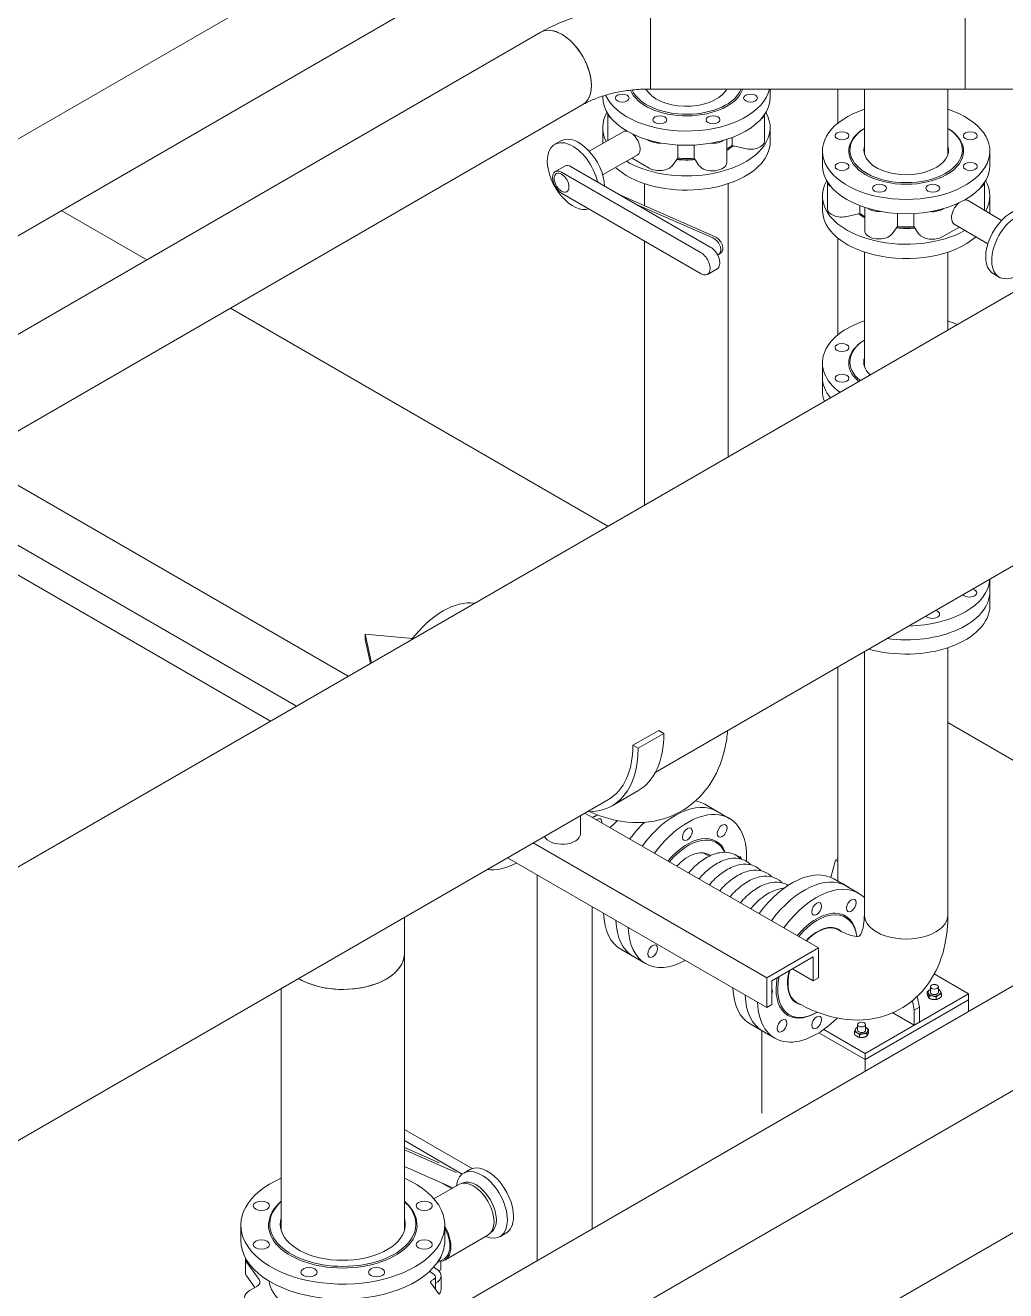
# Model space of a CAD drawing. Header units: millimetres. Extents: x -312439 to 477422, y -331570 to 212570.
# Drawn here: x 351176 to 352818, y 67038 to 69157 of the extents above; entities that cross this region are included whole.
import ezdxf

# ---------------------------------------------------------------- set-up
doc = ezdxf.new("R2010")
doc.units = ezdxf.units.MM

msp = doc.modelspace()

# ---------------------------------------------------------------- linework, layer by layer
at = {"color": 0, "linetype": 'Continuous', "lineweight": 0, "extrusion": (-5.55112e-17, 0.816497, 0.57735)}
for p, q in [((348871.864, 67643.742), (352099.894, 69507.445)), ((352169.897, 69386.197), (348455.098, 67241.457)), ((352223.151, 69190.515), (352223.151, 69050.508)), ((352750.31, 69050.508), (352750.31, 69190.515)), ((349121.12, 67460.608), (352039.651, 69145.623)), ((352143.143, 69037.244), (352143.143, 69038.787)), ((353085.95, 69050.508), (352223.151, 69050.508)), ((352423.645, 69037.244), (352423.645, 69050.508)), ((352536.95, 69050.508), (352536.95, 68993.253)), ((352581.498, 69050.508), (352581.498, 68941.136)), ((352721.504, 69050.508), (352721.504, 68941.136)), ((348762.981, 67092.172), (352109.654, 69024.374)), ((352151.59, 69009.568), (352151.59, 68964.471)), ((352414.421, 69008.364), (352414.421, 68963.387)), ((352178.521, 68979.177), (352120.591, 68946.31)), ((352143.143, 68986.011), (352143.143, 68962.208)), ((352359.781, 68969.334), (352359.781, 68955.92)), ((352423.645, 68986.011), (352423.645, 68962.208)), ((352073.27, 68963.755), (352063.079, 68957.973)), ((352221.018, 68964.039), (352218.705, 68965.398)), ((352269.015, 68956.697), (352269.015, 68934.747)), ((352296.112, 68956.604), (352296.112, 68934.611)), ((352350.897, 68966.266), (352350.897, 68927.347)), ((352350.897, 68948.074), (352351.386, 68948.356)), ((352359.781, 68955.92), (352381.123, 68950.69)), ((352511.25, 68922.73), (352511.25, 68946.533)), ((352791.752, 68922.73), (352791.752, 68946.533)), ((352200.944, 68939.656), (352143.014, 68906.788)), ((352192.433, 68934.827), (352221.018, 68918.033)), ((352259.938, 68922.401), (352269.015, 68934.747)), ((352296.112, 68934.611), (352304.814, 68922.175)), ((352063.498, 68912.249), (352079.53, 68921.506)), ((352074.216, 68911.188), (352308.072, 68776.17)), ((352324.105, 68785.427), (352090.248, 68920.444)), ((352213.391, 68892.041), (352213.391, 68855.118)), ((352353.397, 68892.041), (352353.397, 68434.774)), ((352519.697, 68895.053), (352519.697, 68849.956)), ((352782.528, 68893.849), (352782.528, 68848.873)), ((352308.072, 68741.166), (352074.216, 68876.183)), ((352330.659, 68803.712), (352171.873, 68873.318)), ((352511.25, 68871.496), (352511.25, 68847.693)), ((352755.197, 68863.64), (352811.389, 68830.628)), ((352791.752, 68871.496), (352791.752, 68847.693)), ((351236.159, 68847.103), (351379.379, 68764.415)), ((352199.992, 68857.083), (352327.399, 68801.233)), ((352552.567, 68837.156), (352574.107, 68842.18)), ((352574.107, 68855.201), (352574.107, 68842.18)), ((352582.122, 68852.357), (352582.122, 68813.281)), ((352637.122, 68842.182), (352637.122, 68820.233)), ((352664.219, 68842.089), (352664.219, 68820.096)), ((352714.11, 68850.271), (352711.853, 68848.991)), ((353835.952, 68832.747), (352231.295, 67906.298)), ((352628.045, 68807.886), (352637.122, 68820.233)), ((352664.219, 68820.096), (352672.904, 68807.685)), ((352711.853, 68802.985), (352740.79, 68819.403)), ((352732.18, 68824.462), (352788.371, 68791.449)), ((352536.95, 68800.973), (352536.95, 68638.75)), ((352213.391, 68795.83), (352213.391, 68353.941)), ((352581.498, 68777.527), (352581.498, 68586.633)), ((352721.504, 68777.527), (352721.504, 68647.301)), ((352337.779, 68773.581), (352341.039, 68776.06)), ((352873.724, 68735.185), (349941.247, 67042.119)), ((352318.79, 68740.104), (352334.823, 68749.361)), ((352797.414, 68741.454), (352807.429, 68735.571)), ((351519.386, 68683.582), (352151.866, 68318.42)), ((352511.25, 68545.011), (352511.25, 68592.029)), ((351716.815, 68067.243), (351084.335, 68432.406)), ((351630.201, 68017.237), (350997.721, 68382.399)), ((351586.895, 67992.234), (350954.415, 68357.396)), ((352791.752, 68229.878), (352791.752, 68185.264)), ((351744.993, 68137.515), (351755.718, 68089.704)), ((351824.407, 68130.358), (351744.993, 68137.515)), ((351744.993, 68137.515), (351744.993, 68128.971)), ((351744.993, 68128.971), (351754.021, 68088.724)), ((352581.498, 67667.599), (352581.498, 68108.488)), ((352721.504, 67667.599), (352721.504, 68115.098)), ((352536.95, 68082.768), (352536.95, 67724.211)), ((352236.982, 67976.651), (352193.675, 67951.648)), ((352245.643, 67971.651), (352202.337, 67946.647)), ((352245.643, 67971.651), (352236.982, 67976.651)), ((352721.504, 67989.539), (353157.589, 67737.765)), ((352193.675, 67951.648), (352202.337, 67946.647)), ((352202.035, 67875.261), (352158.728, 67850.258)), ((352152.604, 67860.866), (350185.817, 66725.341)), ((352355.208, 67829.14), (352313.98, 67852.943)), ((352105.724, 67803.579), (352105.724, 67833.8)), ((352504.47, 67612.491), (352113.438, 67838.253)), ((352134.412, 67835.216), (352133.509, 67834.695)), ((351089.74, 66368.758), (353606.961, 67822.077)), ((353234.834, 67782.363), (351923.995, 67025.55)), ((352417.856, 67562.484), (352026.824, 67788.247)), ((352417.856, 67512.478), (351983.517, 67763.244)), ((352311.518, 67771.622), (352321.486, 67765.868)), ((352525.246, 67730.542), (352533.081, 67759.349)), ((352536.95, 67761.583), (352533.081, 67759.349)), ((352533.081, 67759.349), (352536.95, 67757.115)), ((352033.478, 67734.399), (352033.478, 67088.76)), ((352530.514, 67727.927), (352571.742, 67704.124)), ((352545.727, 67719.144), (352546.363, 67719.512)), ((352554.388, 67714.143), (352555.025, 67714.511)), ((352555.025, 67713.776), (352555.025, 67714.511)), ((352125.346, 67681.359), (352125.346, 67141.8)), ((351810.844, 67139.031), (351810.844, 67663.551)), ((351192.815, 66190.227), (353710.037, 67643.545)), ((352417.856, 67562.484), (352504.47, 67612.491)), ((352504.47, 67612.491), (352504.47, 67562.484)), ((352214.957, 67586.218), (352173.729, 67610.021)), ((352495.808, 67597.489), (352426.518, 67557.484)), ((352495.808, 67557.484), (352495.808, 67597.489)), ((352495.808, 67557.484), (352461.163, 67577.486)), ((352698.585, 67568.783), (352756.111, 67535.571)), ((352417.856, 67512.478), (352417.856, 67562.484)), ((352426.518, 67557.484), (352426.518, 67517.479)), ((352504.47, 67562.484), (352495.808, 67557.484)), ((352692.112, 67537.943), (352692.112, 67547.379)), ((352705.448, 67537.943), (352705.448, 67547.379)), ((351604.693, 67139.031), (351604.693, 67544.529)), ((352756.111, 67535.571), (352582.884, 67435.558)), ((352673.828, 67513.068), (352670.081, 67531.172)), ((352686.895, 67534.678), (352686.895, 67539.004)), ((352690.08, 67527.816), (352690.08, 67532.143)), ((352701.965, 67525.977), (352701.965, 67530.304)), ((352710.665, 67531), (352710.665, 67535.327)), ((352756.111, 67535.571), (352756.111, 67505.972)), ((352426.518, 67517.479), (352417.856, 67512.478)), ((352582.884, 67425.557), (352756.111, 67525.57)), ((352665.167, 67508.067), (352661.888, 67523.907)), ((352665.167, 67508.067), (352673.828, 67513.068)), ((352665.167, 67483.064), (352665.167, 67508.067)), ((352673.828, 67488.065), (352673.828, 67513.068)), ((352390.263, 67485.005), (352431.491, 67461.202)), ((352502.52, 67504.674), (352501.617, 67504.153)), ((352570.138, 67474.539), (352570.138, 67483.975)), ((352583.475, 67474.539), (352583.475, 67483.975)), ((352629.179, 67503.842), (352665.167, 67483.064)), ((352409.657, 67473.808), (352409.657, 67335.546)), ((352505.297, 67470.352), (352582.884, 67425.557)), ((352582.884, 67435.558), (352513.332, 67475.714)), ((352564.922, 67467.597), (352564.922, 67471.923)), ((352573.622, 67462.574), (352573.622, 67466.9)), ((352585.507, 67464.412), (352585.507, 67468.739)), ((352588.691, 67471.274), (352588.691, 67475.6)), ((352582.884, 67435.558), (352582.884, 67405.96)), ((351924.196, 67242.802), (351810.844, 67308.245)), ((351810.844, 67289.733), (351907.855, 67233.723)), ((351869.267, 67252.501), (351810.844, 67278.112)), ((351810.844, 67274.204), (351897.387, 67236.267)), ((351891.963, 67210.641), (351810.844, 67246.2)), ((351910.358, 67235.403), (351920.549, 67241.185)), ((351860.439, 67192.441), (351901.906, 67216.382)), ((351889.584, 67209.268), (351872.201, 67219.304)), ((351536.895, 67122.73), (351536.895, 67148.133)), ((351878.642, 67122.73), (351878.642, 67148.133)), ((351878.643, 67089.8), (351950.902, 67131.518)), ((351970.804, 67128.867), (351980.995, 67134.649)), ((351544.857, 67068.695), (351544.857, 67091.698)), ((351567.465, 67056.924), (351547.098, 67085.467)), ((351877.419, 67091.921), (351865.807, 67085.217)), ((351872.13, 67073.424), (351872.13, 67088.868)), ((351560.507, 67043.672), (351547.098, 67062.464)), ((351862.902, 67061.524), (351862.902, 67040.736)), ((351868.648, 67071.413), (351872.13, 67073.424)), ((351872.406, 67040.195), (351872.406, 67063.198)), ((351551.58, 67038.518), (351563.468, 67045.382)), ((351868.44, 67032.977), (351855.284, 67051.411)), ((351856.616, 67055.258), (351859.674, 67057.024))]:
    msp.add_line(p, q, dxfattribs=at)
at = {"color": 0, "linetype": 'Continuous', "lineweight": 0}
for centre, major_axis, ratio, start_param, end_param in [((352074.653, 69084.999), (-35.002, 60.624), 0.57735027, 3.14159265, 6.28318531), ((352074.653, 69084.999), (35.002, -60.624), 0.57735027, 0, 3.14159265), ((352283.394, 69037.244), (-140.251, 0), 0.57735027, 0, 3.14159265), ((352283.394, 69061.047), (-140.251, 0), 0.57735027, 0.26006847, 3.01107352), ((352283.394, 69061.047), (-96.155, 0), 0.57735027, 0.22648369, 2.95059858), ((352283.394, 69062.647), (-94.195, 0), 0.57735027, 0.25613845, 2.91648715), ((352283.394, 69062.647), (-71.044, 0), 0.57735027, 0.30293412, 2.74889357), ((352283.394, 69062.647), (-71.044, 0), 0.57735027, 2.74889357, 2.84114837), ((352283.394, 68986.011), (140.251, 0), 0.57735027, 2.81970618, 3.43585727), ((352175.501, 69010.477), (-23.912, 0), 0.57735027, 0.07325827, 0.73845409), ((352283.394, 68986.011), (140.251, 0), 0.57735027, 5.89048623, 6.60507178), ((352651.501, 68946.533), (140.251, 0), 0.57735027, 2.09338692, 7.33139104), ((352390.509, 69009.393), (23.912, 0), 0.57735027, 5.52075839, 6.19932215), ((352103.493, 68910.487), (30.223, -53.268), 0.57229596, 0.84465523, 3.14159265), ((352189.732, 68959.417), (11.212, -19.761), 0.57229596, 2.72511373, 3.14159265), ((352189.732, 68959.417), (11.212, -19.761), 0.57229596, 0, 2.09969359), ((352651.501, 68946.533), (-96.155, 0), 0.57735027, 5.52782631, 10.18013696), ((352651.501, 68948.133), (-94.195, 0), 0.57735027, 5.55018906, 10.15777421), ((352093.302, 68904.705), (-30.223, 53.268), 0.57229596, 4.22328271, 7.07290387), ((352283.394, 68962.208), (140.251, 0), 0.57735027, 3.14159265, 3.17922455), ((352175.501, 68964.471), (-23.912, 0), 0.57735027, 0, 0.04072519), ((352283.394, 68986.011), (140.251, 0), 0.57735027, 3.91453101, 5.89048623), ((352237.926, 68973.801), (-23.912, 0), 0.57735027, 0.78539816, 1.69113205), ((352326.985, 68973.352), (-23.912, 0), 0.57735027, 1.43157265, 2.46050589), ((352283.394, 68989.638), (96.155, 0), 0.57735027, 5.4906313, 5.63043956), ((352283.394, 68987.611), (-96.155, 0), 0.57735027, 2.34903865, 2.35619449), ((352283.394, 68987.611), (-96.155, 0), 0.57735027, 2.35619449, 2.52340233), ((352390.509, 68963.387), (23.912, 0), 0.57735027, 4.30900682, 6.28318531), ((352283.394, 68962.208), (140.251, 0), 0.57735027, 5.89048623, 6.28318531), ((352651.501, 68948.133), (71.044, 0), 0.57735027, 2.97018023, 4.3196899), ((352651.501, 68948.133), (71.044, 0), 0.57735027, 4.3196899, 6.45459773), ((352093.302, 68904.705), (-30.223, 53.268), 0.57229596, 0.78971856, 3.02809865), ((352283.394, 68962.208), (140.251, 0), 0.57735027, 3.70321289, 5.89048623), ((352283.394, 68986.011), (94.195, 0), 0.57735027, 4.54077661, 4.86544342), ((352283.394, 68987.611), (-96.155, 0), 0.57735027, 1.4059879, 1.7175458), ((352283.394, 68989.638), (96.155, 0), 0.57735027, 4.56228331, 4.8450414), ((352326.985, 68927.347), (23.912, 0), 0.57735027, 3.52556698, 6.28318531), ((352074.216, 68893.685), (-10.718, 18.564), 0.57735027, 5.49778714, 8.6393798), ((352090.248, 68902.942), (-10.718, 18.564), 0.57735027, 5.49778714, 6.28318531), ((352093.302, 68904.705), (-8.774, 15.197), 0.57735027, 5.49778714, 5.71977323), ((352237.926, 68927.795), (23.912, 0), 0.57735027, 3.92699082, 5.88176147), ((352651.501, 68922.73), (-140.251, 0), 0.57735027, 0, 3.14159265), ((352651.501, 68871.496), (-140.251, 0), 0.57735027, 5.96129884, 7.46128255), ((352543.609, 68895.962), (-23.912, 0), 0.57735027, 0.07327243, 0.7384428), ((352758.616, 68894.879), (23.912, 0), 0.57735027, 5.52075839, 6.19932215), ((352651.501, 68871.496), (-140.251, 0), 0.57735027, 2.82472979, 3.46347913), ((352743.689, 68844.051), (-11.509, -19.589), 0.58236072, 3.14159265, 3.586202), ((352651.501, 68847.693), (140.251, 0), 0.57735027, 3.14159265, 4.3196899), ((352543.609, 68849.956), (-23.912, 0), 0.57735027, 0, 1.95477066), ((352651.501, 68873.097), (96.155, 0), 0.57735027, 3.74208005, 3.90636132), ((352651.501, 68875.124), (-96.155, 0), 0.57735027, 0.63529249, 0.76476867), ((352606.034, 68859.287), (-23.912, 0), 0.57735027, 0.66582243, 1.69113205), ((352695.093, 68858.838), (-23.912, 0), 0.57735027, 1.43156164, 2.34747804), ((352743.689, 68844.051), (-11.509, -19.589), 0.58236072, 4.17952867, 5.50218352), ((352758.616, 68848.873), (23.912, 0), 0.57735027, 6.19370805, 6.28318531), ((352828.438, 68794.26), (-31.024, -52.806), 0.58236072, 3.14159265, 5.50218352), ((352651.501, 68847.693), (140.251, 0), 0.57735027, 6.21707389, 6.28318531), ((352838.453, 68788.377), (-31.024, -52.806), 0.58236072, 2.77842735, 5.50218352), ((352651.501, 68875.124), (96.155, 0), 0.57735027, 4.56228331, 4.8450414), ((352743.689, 68844.051), (-11.509, -19.589), 0.58236072, 5.50218352, 6.28318531), ((352327.399, 68787.231), (10.38, -13.65), 0.65029269, 6.07433753, 8.56148387), ((352330.659, 68789.71), (10.38, -13.65), 0.65029269, 0, 2.27829856), ((352606.034, 68813.281), (23.912, 0), 0.57735027, 3.14159265, 5.88176147), ((352651.501, 68871.496), (-140.251, 0), 0.57735027, 1.17809725, 2.35063296), ((352651.501, 68847.693), (140.251, 0), 0.57735027, 4.3196899, 5.69982288), ((352651.501, 68871.496), (94.195, 0), 0.57735027, 4.54077661, 4.86544352), ((352651.501, 68873.097), (96.155, 0), 0.57735027, 4.54758055, 4.85913853), ((352695.093, 68812.832), (23.912, 0), 0.57735027, 3.52359846, 5.4890707), ((352308.072, 68758.668), (10.718, -18.564), 0.57735027, 5.49778714, 8.6393798), ((352324.105, 68767.925), (10.718, -18.564), 0.57735027, 0, 2.35619449), ((352828.438, 68794.26), (-31.024, -52.806), 0.58236072, 5.50218352, 6.28318531), ((352838.453, 68788.377), (-31.024, -52.806), 0.58236072, 5.50218352, 7.74056361), ((352651.501, 68592.029), (-140.251, 0), 0.57735027, 5.23497958, 6.938493), ((352651.501, 68592.029), (-140.251, 0), 0.57735027, 4.05708128, 4.18979838), ((352651.501, 68592.029), (96.155, 0), 0.57735027, 2.38623365, 3.73662814), ((352651.501, 68593.63), (94.195, 0), 0.57735027, 2.4085964, 3.75378036), ((352651.501, 68593.63), (-71.044, 0), 0.57735027, 6.11177289, 6.83804009), ((352651.501, 68568.226), (140.251, 0), 0.57735027, 3.14159265, 3.58264167), ((352651.501, 68545.011), (140.251, 0), 0.57735027, 3.14159265, 3.35618371), ((352651.501, 68232.282), (140.251, 0), 0.57735027, 4.74253886, 6.25303543), ((352651.501, 68209.067), (140.251, 0), 0.57735027, 4.48014554, 6.28318531), ((352757.517, 68206.929), (-12.113, 0), 0.57735027, 0.78539816, 3.92699082), ((352757.517, 68206.929), (-12.113, 0), 0.57735027, 3.92699082, 4.25472161), ((351875.747, 68062.024), (70.126, 121.461), 0.57735027, 0.22468018, 1.34611615), ((352651.501, 68185.264), (140.251, 0), 0.57735027, 4.25009732, 6.28318531), ((352757.517, 68206.929), (-12.113, 0), 0.57735027, 0.45766737, 0.78539816), ((352695.415, 68171.074), (-12.113, 0), 0.57735027, 0.45766737, 0.78539816), ((352695.415, 68171.074), (-12.113, 0), 0.57735027, 0.78539816, 3.92699082), ((352695.415, 68171.074), (-12.113, 0), 0.57735027, 3.92699082, 4.25472161), ((352096.755, 68057.611), (105.28, -182.351), 0.57735027, 0, 0.78539816), ((352053.448, 68032.608), (99.156, -171.743), 0.57735027, 0, 0.78539816), ((352053.448, 68032.608), (-105.28, 182.351), 0.57735027, 2.79882073, 3.92699082), ((352264.469, 67719.58), (70.126, 121.461), 0.57735027, 0, 1.37519998), ((352243.855, 67731.482), (-70.126, -121.461), 0.57735027, 3.14159265, 3.34232608), ((352134.895, 67912.405), (47.097, 81.575), 0.57735027, 3.79231206, 3.91970752), ((352133.509, 67913.205), (48.077, 83.272), 0.57735027, 3.81863163, 3.92699082), ((352133.509, 67818.193), (5.818, 10.078), 0.57735027, 5.3945925, 7.17177811), ((352133.509, 67913.205), (70.126, 121.461), 0.57735027, 4.14862693, 4.2796886), ((352285.083, 67707.679), (70.126, 121.461), 0.57735027, 5.49778714, 7.65838528), ((352075.101, 67803.579), (30.622, 0), 0.57735027, 3.4015979, 6.28318531), ((352243.855, 67731.482), (-70.126, -121.461), 0.57735027, 4.24225931, 4.51679263), ((352285.083, 67707.679), (48.077, 83.272), 0.57735027, 5.86509473, 7.56655964), ((352286.469, 67706.879), (47.097, 81.575), 0.57735027, 5.90277472, 7.56040352), ((352286.469, 67706.879), (35.522, 61.526), 0.57735027, 6.2237155, 7.46020714), ((352367.366, 67755.185), (-5.818, -10.078), 0.57735027, 3.14159265, 3.67933624), ((352367.366, 67755.185), (-5.818, -10.078), 0.57735027, 2.47507662, 3.14159265), ((352285.083, 67707.679), (70.126, 121.461), 0.57735027, 5.43241606, 5.49778714), ((352002.124, 67871.045), (70.126, 121.461), 0.57735027, 3.36758499, 3.89115193), ((352460.389, 67606.466), (70.126, 121.461), 0.57735027, 0, 1.37519998), ((352481.003, 67594.564), (70.126, 121.461), 0.57735027, 0, 1.37519998), ((352501.617, 67582.663), (70.126, 121.461), 0.57735027, 6.13209503, 7.65838528), ((352582.884, 67735.596), (45.934, 0), 0.57735027, 3.79325923, 4.06072241), ((352243.855, 67731.482), (-70.126, -121.461), 0.57735027, 5.53362603, 6.28318531), ((352264.469, 67719.58), (70.126, 121.461), 0.57735027, 2.39203338, 3.14159265), ((352501.617, 67582.663), (48.077, 83.272), 0.57735027, 5.6259336, 7.56655964), ((352503.003, 67581.863), (47.097, 81.575), 0.57735027, 5.6514168, 7.56040352), ((352503.003, 67581.863), (35.522, 61.526), 0.57735027, 6.12627807, 7.46020714), ((352651.501, 67667.599), (70.003, 0), 0.57735027, 3.14159265, 6.28318531), ((352285.083, 67707.679), (70.126, 121.461), 0.57735027, 2.39203338, 3.89115193), ((352503.003, 67581.863), (35.002, 60.624), 0.57735027, 0, 1.17083443), ((352481.003, 67594.564), (30.623, 53.04), 0.57735027, 6.13673178, 6.16422232), ((352481.003, 67594.564), (34.297, 59.404), 0.57735027, 5.99065074, 6.01596493), ((352481.003, 67594.564), (35.522, 61.526), 0.57735027, 5.94353899, 5.96834566), ((351707.769, 67602.365), (-103.075, 0), 0.57735027, 0.76549832, 3.14159265), ((351707.769, 67602.365), (-103.075, 0), 0.57735027, 2.35619449, 3.14159265), ((352503.003, 67581.863), (35.002, 60.624), 0.57735027, 2.00283339, 3.14159265), ((352503.003, 67581.863), (35.522, 61.526), 0.57735027, 2.00823349, 2.35619449), ((351707.769, 67602.365), (-103.075, 0), 0.57735027, 0.76549832, 2.35619449), ((352501.617, 67582.663), (48.077, 83.272), 0.57735027, 2.12252034, 3.92699082), ((352503.003, 67581.863), (47.097, 81.575), 0.57735027, 2.0960943, 3.91970752), ((352503.003, 67581.863), (35.522, 61.526), 0.57735027, 2.35619449, 3.32117557), ((352460.389, 67606.466), (70.126, 121.461), 0.57735027, 2.39203338, 3.14159265), ((352481.003, 67594.564), (70.126, 121.461), 0.57735027, 2.39203338, 3.14159265), ((352419.334, 67535.157), (5.818, 10.078), 0.57735027, 4.98839962, 6.00717467), ((352481.003, 67594.564), (30.623, 53.04), 0.57735027, 3.26055564, 3.28804618), ((352481.003, 67594.564), (34.297, 59.404), 0.57735027, 3.40881303, 3.43412722), ((352481.003, 67594.564), (35.522, 61.526), 0.57735027, 3.4564323, 3.48123897), ((352698.78, 67537.943), (-10.656, 0), 0.57735027, 5.49778714, 6.54498469), ((352698.78, 67537.943), (-10.656, 0), 0.57735027, 0.26179939, 1.30899694), ((352698.78, 67537.943), (-10.656, 0), 0.57735027, 5.38853468, 5.49778714), ((352698.78, 67537.943), (6.668, 0), 0.57735027, 3.14159265, 5.49778714), ((352698.78, 67537.943), (-10.656, 0), 0.57735027, 1.30899694, 2.35619449), ((352698.78, 67537.943), (6.668, 0), 0.57735027, 5.49778714, 6.28318531), ((352698.78, 67537.943), (-10.656, 0), 0.57735027, 3.40339204, 4.03624328), ((352698.78, 67537.943), (-10.656, 0), 0.57735027, 2.35619449, 3.40339204), ((352501.617, 67582.663), (70.126, 121.461), 0.57735027, 2.39203338, 4.2796886), ((352576.806, 67474.539), (10.656, 0), 0.57735027, 2.87979327, 3.92699082), ((352576.806, 67474.539), (10.656, 0), 0.57735027, 2.24694203, 2.87979327), ((352576.806, 67474.539), (10.656, 0), 0.57735027, 3.92699082, 4.97418837), ((352576.806, 67474.539), (6.668, 0), 0.57735027, 3.14159265, 3.92699082), ((352576.806, 67474.539), (6.668, 0), 0.57735027, 3.92699082, 6.28318531), ((352576.806, 67474.539), (10.656, 0), 0.57735027, 4.97418837, 6.02138592), ((352576.806, 67474.539), (10.656, 0), 0.57735027, 0.78539816, 0.89465062), ((352576.806, 67474.539), (10.656, 0), 0.57735027, 6.02138592, 7.06858347), ((351940.581, 67182.135), (30.223, -53.268), 0.57229596, 0.78971856, 3.78936984), ((351950.772, 67187.917), (-30.223, 53.268), 0.57229596, 3.93131122, 6.28318531), ((351707.769, 67148.133), (170.874, 0), 0.57735027, 2.21833582, 5.89048623), ((351707.769, 67148.133), (170.874, 0), 0.57735027, 5.89048623, 7.20644214), ((351926.404, 67173.95), (24.498, -42.432), 0.57735027, 0, 3.14159265), ((351931.141, 67176.685), (23.924, -41.437), 0.57735027, 0.02368019, 3.11791246), ((351707.769, 67148.133), (124.327, 0), 0.57735027, 2.54822804, 5.89048623), ((351707.769, 67149.734), (122.368, 0), 0.57735027, 2.57241108, 5.89048623), ((351707.769, 67148.133), (124.327, 0), 0.57735027, 5.89048623, 6.87654992), ((351707.769, 67149.734), (122.368, 0), 0.57735027, 5.89048623, 6.85236688), ((351707.769, 67149.734), (104.729, 0), 0.57735027, 2.96365333, 5.89048623), ((351707.769, 67149.734), (104.729, 0), 0.57735027, 5.89048623, 6.46112463), ((351854.145, 67132.231), (24.498, -42.432), 0.57735027, 0.78539816, 1.57084863), ((351940.581, 67182.135), (30.223, -53.268), 0.57229596, 5.64401093, 7.07290387), ((351950.772, 67187.917), (-30.223, 53.268), 0.57229596, 3.14159265, 3.93131122), ((351854.145, 67132.231), (-23.273, 40.31), 0.57735027, 3.92699082, 4.65832502), ((351707.769, 67122.73), (170.874, 0), 0.57735027, 3.14159265, 5.89048623), ((351707.769, 67122.73), (170.874, 0), 0.57735027, 5.89048623, 6.28318531), ((351854.145, 67132.231), (24.498, -42.432), 0.57735027, 6.04359707, 7.06858347), ((351854.145, 67132.231), (-23.273, 40.31), 0.57735027, 3.14159265, 3.92699082), ((351571.969, 67091.698), (-27.112, 0), 0.57735027, 6.21040253, 6.69260189), ((351843.597, 67097.203), (28.81, 0), 0.57735027, 5.71305417, 6.22390779), ((351571.969, 67068.695), (-27.112, 0), 0.57735027, 0, 0.40941658), ((351438.324, 66892.764), (517.446, 0), 0.57735027, 0.61584622, 0.63984345), ((351851.878, 67061.524), (11.024, 0), 0.57735027, 5.49778714, 6.92522599), ((351458.322, 66886.7), (520.583, 0), 0.57735027, 0.67415921, 0.6895054), ((351843.597, 67063.198), (28.81, 0), 0.57735027, 5.44674538, 7.01565574), ((351550.476, 67052.883), (18.373, 0), 0.57735027, 5.49778714, 6.673973), ((351707.769, 67059.222), (-123.715, 0), 0.57735027, 0.06591002, 2.20157488), ((351860.946, 67052.758), (-6.125, 0), 0.57735027, 5.49778714, 6.673973), ((351843.597, 67040.195), (28.81, 0), 0.57735027, 5.78698517, 6.28318531), ((351571.969, 67026.746), (-28.836, 0), 0.57735027, 5.49778714, 7.01515814)]:
    msp.add_ellipse(centre, major_axis=major_axis, ratio=ratio, start_param=start_param, end_param=end_param, dxfattribs=at)
for centre, major_axis in [((352175.886, 69035.337), (11.637, 0)), ((352390.902, 69035.337), (-11.637, 0)), ((352238.863, 68998.978), (11.637, 0)), ((352327.925, 68998.978), (-11.637, 0)), ((352543.994, 68972.243), (11.637, 0)), ((352759.009, 68972.243), (-11.637, 0)), ((352543.994, 68920.823), (11.637, 0)), ((352759.009, 68920.823), (-11.637, 0)), ((352074.216, 68893.685), (-8.774, 15.197)), ((352606.97, 68884.463), (11.637, 0)), ((352696.033, 68884.463), (-11.637, 0)), ((352543.96, 68617.692), (11.637, 0)), ((352544.027, 68566.272), (11.637, 0)), ((352285.083, 67802.691), (-5.818, -10.078)), ((352343.266, 67808.454), (-5.818, -10.078)), ((352501.617, 67677.675), (-5.818, -10.078)), ((352559.799, 67683.438), (-5.818, -10.078)), ((352226.9, 67606.903), (5.818, 10.078)), ((352698.78, 67547.379), (6.668, 0)), ((352443.434, 67481.887), (5.818, 10.078)), ((352501.617, 67487.651), (5.818, 10.078)), ((352576.806, 67483.975), (6.668, 0)), ((351571.404, 67180.745), (13.596, 0)), ((351844.134, 67180.745), (13.596, 0)), ((351571.404, 67115.522), (13.596, 0)), ((351844.134, 67115.522), (13.596, 0)), ((351651.284, 67069.403), (13.596, 0)), ((351764.253, 67069.403), (13.596, 0))]:
    msp.add_ellipse(centre, major_axis=major_axis, ratio=0.57735027, dxfattribs=at)
for points, knots in [([(352223.151, 69190.515), (352210.039, 69190.515), (352196.927, 69189.92), (352170.921, 69187.542), (352158.027, 69185.759), (352132.669, 69181.002), (352120.204, 69178.028), (352095.902, 69170.879), (352084.064, 69166.704), (352061.201, 69157.114), (352050.175, 69151.699), (352039.651, 69145.623)], [0.785398163, 0.785398163, 0.785398163, 0.785398163, 0.942477796, 0.942477796, 1.099557429, 1.099557429, 1.256637061, 1.256637061, 1.413716694, 1.413716694, 1.570796327, 1.570796327, 1.570796327, 1.570796327]), ([(352223.151, 69050.508), (352214.272, 69050.508), (352205.392, 69050.104), (352187.955, 69048.509), (352179.399, 69047.319), (352162.925, 69044.229), (352155.009, 69042.329), (352140.121, 69037.949), (352133.15, 69035.469), (352120.429, 69030.133), (352114.68, 69027.276), (352109.654, 69024.374)], [0.785398163, 0.785398163, 0.785398163, 0.785398163, 0.942477796, 0.942477796, 1.099557429, 1.099557429, 1.256637061, 1.256637061, 1.413716694, 1.413716694, 1.570796327, 1.570796327, 1.570796327, 1.570796327]), ([(352121.977, 67840.415), (352136.4, 67833.886), (352151.394, 67828.826), (352189.994, 67821.022), (352214.485, 67820.686), (352256.745, 67831.227), (352274.587, 67839.694), (352304.517, 67862.527), (352316.729, 67876.492), (352336.931, 67909.372), (352344.074, 67928.647), (352350.302, 67957.589), (352351.659, 67966.881), (352352.469, 67976.258)], [1.67839577, 1.67839577, 1.67839577, 1.67839577, 1.88495559, 1.88495559, 2.1921911, 2.1921911, 2.43041341, 2.43041341, 2.65917144, 2.65917144, 2.92406257, 2.92406257, 3.04676451, 3.04676451, 3.04676451, 3.04676451]), ([(352374.104, 67761.409), (352373.648, 67761.886), (352373.18, 67762.349), (352368.418, 67766.822), (352363.218, 67769.705), (352351.799, 67772.745), (352345.607, 67772.908), (352332.361, 67770.678), (352325.265, 67768.047), (352311.011, 67760.171), (352303.856, 67754.824), (352293.68, 67745.191), (352290.357, 67741.678), (352287.179, 67737.943)], [0.61845881, 0.61845881, 0.61845881, 0.61845881, 0.65076215, 0.65076215, 0.93982223, 0.93982223, 1.23042565, 1.23042565, 1.54931557, 1.54931557, 1.88033589, 1.88033589, 2.04854109, 2.04854109, 2.04854109, 2.04854109]), ([(352391.427, 67751.408), (352390.971, 67751.885), (352390.503, 67752.348), (352385.741, 67756.821), (352380.54, 67759.703), (352369.122, 67762.744), (352362.929, 67762.907), (352349.684, 67760.676), (352342.588, 67758.045), (352328.334, 67750.169), (352321.179, 67744.823), (352311.002, 67735.19), (352307.679, 67731.676), (352304.502, 67727.942)], [0.61845881, 0.61845881, 0.61845881, 0.61845881, 0.65076215, 0.65076215, 0.93982223, 0.93982223, 1.23042565, 1.23042565, 1.54931557, 1.54931557, 1.88033589, 1.88033589, 2.04854109, 2.04854109, 2.04854109, 2.04854109]), ([(352408.749, 67741.407), (352408.293, 67741.883), (352407.826, 67742.347), (352403.063, 67746.82), (352397.863, 67749.702), (352386.444, 67752.743), (352380.252, 67752.906), (352367.006, 67750.675), (352359.911, 67748.044), (352345.656, 67740.168), (352338.501, 67734.822), (352328.325, 67725.188), (352325.002, 67721.675), (352321.825, 67717.941)], [0.61845881, 0.61845881, 0.61845881, 0.61845881, 0.65076215, 0.65076215, 0.93982223, 0.93982223, 1.23042565, 1.23042565, 1.54931557, 1.54931557, 1.88033589, 1.88033589, 2.04854109, 2.04854109, 2.04854109, 2.04854109]), ([(352426.072, 67731.405), (352425.616, 67731.882), (352425.148, 67732.345), (352420.386, 67736.818), (352415.186, 67739.701), (352403.767, 67742.741), (352397.575, 67742.905), (352384.329, 67740.674), (352377.233, 67738.043), (352362.979, 67730.167), (352355.824, 67724.82), (352345.648, 67715.187), (352342.325, 67711.674), (352339.147, 67707.94)], [0.61845881, 0.61845881, 0.61845881, 0.61845881, 0.65076215, 0.65076215, 0.93982223, 0.93982223, 1.23042565, 1.23042565, 1.54931557, 1.54931557, 1.88033589, 1.88033589, 2.04854109, 2.04854109, 2.04854109, 2.04854109]), ([(352443.395, 67721.404), (352442.939, 67721.881), (352442.471, 67722.344), (352437.709, 67726.817), (352432.509, 67729.7), (352421.09, 67732.74), (352414.897, 67732.903), (352401.652, 67730.673), (352394.556, 67728.042), (352380.302, 67720.165), (352373.147, 67714.819), (352362.97, 67705.186), (352359.647, 67701.672), (352356.47, 67697.938)], [0.61845881, 0.61845881, 0.61845881, 0.61845881, 0.65076215, 0.65076215, 0.93982223, 0.93982223, 1.23042565, 1.23042565, 1.54931557, 1.54931557, 1.88033589, 1.88033589, 2.04854109, 2.04854109, 2.04854109, 2.04854109]), ([(352453.893, 67716.984), (352450.889, 67718.871), (352447.603, 67720.292), (352438.412, 67722.739), (352432.22, 67722.902), (352418.974, 67720.671), (352411.879, 67718.04), (352397.624, 67710.164), (352390.469, 67704.818), (352380.293, 67695.184), (352376.97, 67691.671), (352373.793, 67687.937)], [0.76388894, 0.76388894, 0.76388894, 0.76388894, 0.93982223, 0.93982223, 1.23042565, 1.23042565, 1.54931557, 1.54931557, 1.88033589, 1.88033589, 2.04854109, 2.04854109, 2.04854109, 2.04854109]), ([(352447.527, 67712.588), (352446.084, 67712.476), (352444.631, 67712.297), (352436.225, 67710.893), (352429.118, 67708.267), (352414.835, 67700.395), (352407.664, 67695.045), (352397.441, 67685.381), (352394.088, 67681.837), (352390.883, 67678.07)], [1.16230829, 1.16230829, 1.16230829, 1.16230829, 1.229355337, 1.229355337, 1.548091494, 1.548091494, 1.879342212, 1.879342212, 2.04884736, 2.04884736, 2.04884736, 2.04884736]), ([(352468.001, 67521.238), (352489.05, 67509.086), (352511.417, 67499.918), (352558.102, 67490.48), (352582.593, 67490.144), (352624.853, 67500.685), (352642.694, 67509.153), (352672.625, 67531.985), (352684.837, 67545.95), (352705.039, 67578.831), (352712.181, 67598.105), (352719.934, 67634.129), (352721.504, 67650.769), (352721.504, 67667.599)], [1.57079633, 1.57079633, 1.57079633, 1.57079633, 1.88495559, 1.88495559, 2.1921911, 2.1921911, 2.43041341, 2.43041341, 2.65917144, 2.65917144, 2.92406257, 2.92406257, 3.14159265, 3.14159265, 3.14159265, 3.14159265]), ([(352538.004, 67642.487), (352545.912, 67637.922), (352553.013, 67634.996), (352564.073, 67631.832), (352568.005, 67631.553), (352573.037, 67631.755), (352572.998, 67632.081), (352573.014, 67632.091), (352573.628, 67632.168), (352576.894, 67637.977), (352579.041, 67643.332), (352581.049, 67655.997), (352581.498, 67661.459), (352581.498, 67667.599)], [1.57079633, 1.57079633, 1.57079633, 1.57079633, 1.81792283, 1.81792283, 2.06181007, 2.06181007, 2.37173543, 2.37173543, 2.68589469, 2.68589469, 2.97542219, 2.97542219, 3.14159265, 3.14159265, 3.14159265, 3.14159265])]:
    msp.add_open_spline(points, degree=3, knots=knots, dxfattribs=at)
for points, weights in [([(352686.895, 67539.004), (352689.227, 67541.127), (352691.245, 67542.293)], [1, 1.0379548493, 1]), ([(352688.488, 67536.35), (352687.749, 67537.943), (352686.895, 67539.004)], [1, 1.0379548493, 1]), ([(352686.895, 67534.678), (352687.749, 67532.062), (352688.488, 67530.47)], [1, 1.0379548493, 1]), ([(352690.08, 67532.143), (352689.227, 67534.758), (352688.488, 67536.35)], [1, 1.0379548493, 1]), ([(352688.488, 67530.47), (352689.227, 67528.877), (352690.08, 67527.816)], [1, 1.0379548493, 1]), ([(352696.022, 67532), (352693.264, 67532.427), (352690.08, 67532.143)], [1, 1.0379548493, 1]), ([(352690.08, 67527.816), (352693.264, 67526.546), (352696.022, 67526.12)], [1, 1.0379548493, 1]), ([(352691.245, 67542.293), (352691.677, 67542.542), (352692.112, 67542.76)], [1, 1.00788270894, 1.01249115378]), ([(352701.965, 67530.304), (352698.78, 67531.574), (352696.022, 67532)], [1, 1.0379548493, 1]), ([(352696.022, 67526.12), (352698.78, 67525.693), (352701.965, 67525.977)], [1, 1.0379548493, 1]), ([(352706.315, 67533.593), (352704.296, 67532.427), (352701.965, 67530.304)], [1, 1.0379548493, 1]), ([(352701.965, 67525.977), (352704.296, 67526.546), (352706.315, 67527.712)], [1, 1.0379548493, 1]), ([(352705.448, 67542.93), (352706.426, 67542.609), (352707.481, 67542.189)], [1.01660040172, 1.01226104367, 1]), ([(352710.665, 67535.327), (352708.334, 67534.758), (352706.315, 67533.593)], [1, 1.0379548493, 1]), ([(352706.315, 67527.712), (352708.334, 67528.877), (352710.665, 67531)], [1, 1.0379548493, 1]), ([(352707.481, 67542.189), (352708.334, 67541.127), (352709.073, 67539.535)], [1, 1.0379548493, 1]), ([(352709.073, 67539.535), (352709.812, 67537.943), (352710.665, 67535.327)], [1, 1.0379548493, 1]), ([(352564.922, 67471.923), (352565.775, 67474.539), (352566.514, 67476.131)], [1, 1.0379548493, 1]), ([(352569.272, 67470.189), (352567.253, 67471.354), (352564.922, 67471.923)], [1, 1.0379548493, 1]), ([(352564.922, 67467.597), (352567.253, 67465.474), (352569.272, 67464.308)], [1, 1.0379548493, 1]), ([(352566.514, 67476.131), (352567.253, 67477.723), (352568.106, 67478.785)], [1, 1.0379548493, 1]), ([(352568.106, 67478.785), (352569.161, 67479.206), (352570.138, 67479.526)], [1, 1.01226104367, 1.01660040172]), ([(352573.622, 67466.9), (352571.291, 67469.023), (352569.272, 67470.189)], [1, 1.0379548493, 1]), ([(352569.272, 67464.308), (352571.291, 67463.142), (352573.622, 67462.574)], [1, 1.0379548493, 1]), ([(352579.564, 67468.596), (352576.806, 67468.17), (352573.622, 67466.9)], [1, 1.0379548493, 1]), ([(352573.622, 67462.574), (352576.806, 67462.289), (352579.564, 67462.716)], [1, 1.0379548493, 1]), ([(352585.507, 67468.739), (352582.322, 67469.023), (352579.564, 67468.596)], [1, 1.0379548493, 1]), ([(352579.564, 67462.716), (352582.322, 67463.142), (352585.507, 67464.412)], [1, 1.0379548493, 1]), ([(352583.475, 67479.356), (352583.909, 67479.138), (352584.341, 67478.889)], [1.01249115378, 1.00788270894, 1]), ([(352584.341, 67478.889), (352586.36, 67477.723), (352588.691, 67475.6)], [1, 1.0379548493, 1]), ([(352587.099, 67472.947), (352586.36, 67471.354), (352585.507, 67468.739)], [1, 1.0379548493, 1]), ([(352585.507, 67464.412), (352586.36, 67465.474), (352587.099, 67467.066)], [1, 1.0379548493, 1]), ([(352588.691, 67475.6), (352587.838, 67474.539), (352587.099, 67472.947)], [1, 1.0379548493, 1]), ([(352587.099, 67467.066), (352587.838, 67468.658), (352588.691, 67471.274)], [1, 1.0379548493, 1])]:
    msp.add_rational_spline(points, weights, degree=2, dxfattribs=at)

doc.saveas('drawing.dxf')
